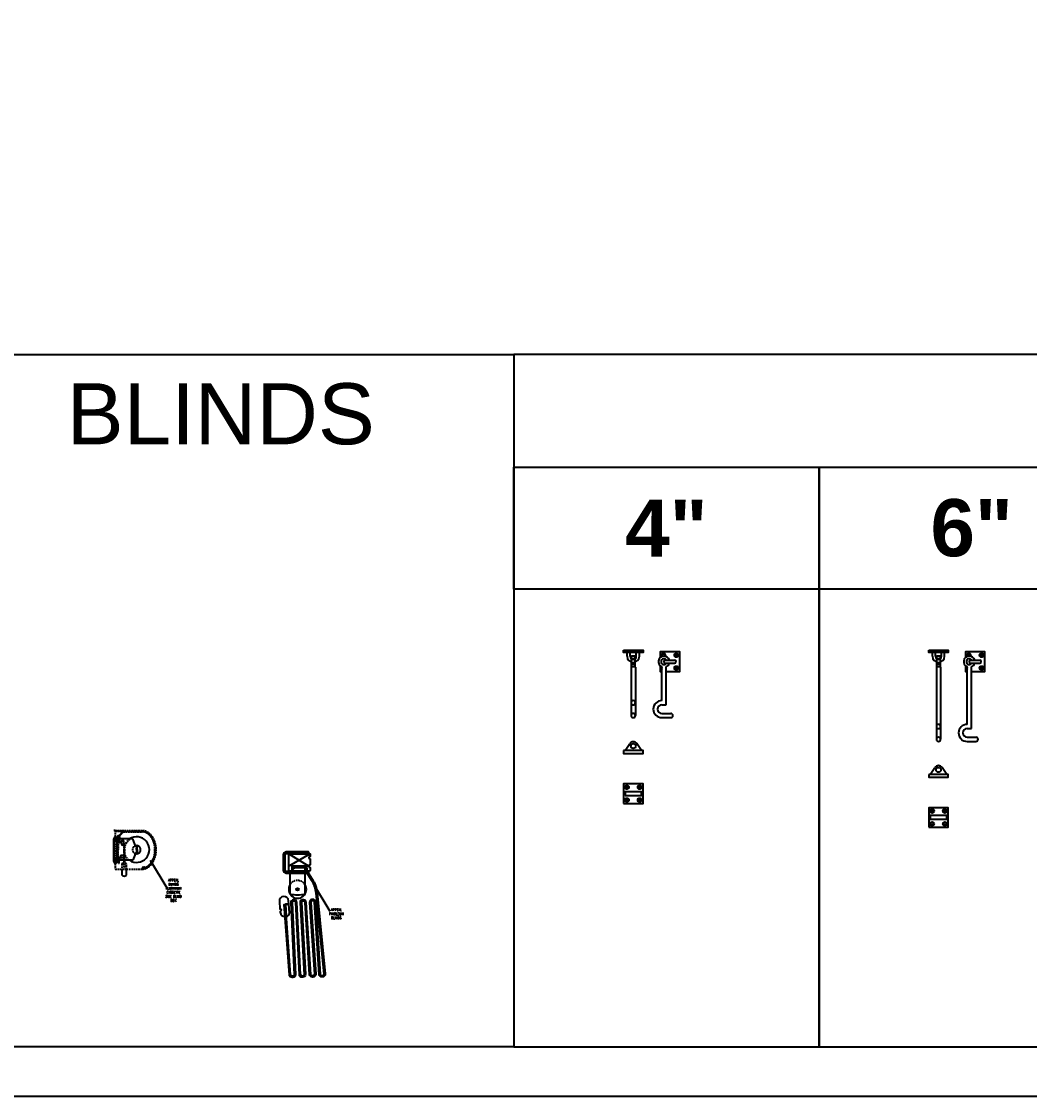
# Model space of a CAD drawing. Header units: millimetres. Extents: x 0 to 23312, y -3206 to 11448.
# Drawn here: x 7180 to 8831, y -3206 to -1445 of the extents above; entities that cross this region are included whole.
import ezdxf

# ---------------------------------------------------------------- set-up
doc = ezdxf.new("R2010")
doc.units = ezdxf.units.MM
doc.header["$LTSCALE"] = 10
doc.linetypes.add('HIDDEN', pattern=[0.375, 0.25, -0.125])
for name, color, linetype in [('10 - Frame Outline', 142, 'Continuous'), ('40 - Detail Outline', 142, 'Continuous'), ('41 - Detail', 7, 'Continuous'), ('44 - Detail Text', 7, 'Continuous'), ('50 - Glass', 254, 'Continuous')]:
    doc.layers.add(name, color=color, linetype=linetype)
doc.styles.add('1-1', font='romans.shx', dxfattribs={"width": 0.8, "height": 2})
doc.styles.add('1-2', font='romans.shx', dxfattribs={"width": 0.8, "height": 4})
doc.styles.add('1-50', font='romans.shx', dxfattribs={"width": 0.8, "height": 100})
doc.styles.add('CGBOLD', font='arialbd.ttf')
doc.dimstyles.new('1-1', dxfattribs={"dimtxt": 2, "dimasz": 2, "dimexe": 2, "dimexo": 2, "dimgap": 2, "dimtad": 1, "dimdec": 0, "dimzin": 0, "dimdsep": 46, "dimtxsty": '1-1', "dimblk": 'OBLIQUE', "dimcen": 2, "dimdle": 2, "dimclrd": 251, "dimclre": 251, "dimclrt": 251, "dimadec": 0, "dimazin": 0, "dimtfac": 1, "dimtdec": 0, "dimtix": 1, "dimtmove": 1, "dimatfit": 3, "dimfxl": 1, "dimtolj": 1, "dimtzin": 0, "dimlwd": 25, "dimarcsym": 0})

# ---------------------------------------------------------------- blocks, each defined once
blk = doc.blocks.new('_Oblique')
at = {"color": 0, "linetype": 'ByBlock', "lineweight": -2}
blk.add_line((-0.5, -0.5), (0.5, 0.5), dxfattribs=at)

msp = doc.modelspace()

# ---------------------------------------------------------------- hatches: boundary and pattern name
at = {"layer": '10 - Frame Outline'}
h = msp.add_hatch(dxfattribs=at)
h.set_pattern_fill('LINE', color=251, scale=0.25, angle=135, style=0)
h.set_pattern_definition([(135, (-74824.8362, -6137.1219), (-0.5612660076, -0.5612660076), [])])
h.paths.add_polyline_path([(7331.394, -2819.919, 0.09033376), (7331.426, -2820.095), (7333.305, -2825.082, 0.56151747), (7334.144, -2825.24), (7336.029, -2823.154), (7335.658, -2822.819), (7334.323, -2824.297, -0.56151747), (7333.484, -2824.138), (7331.894, -2819.919), (7331.894, -2784.848), (7333.462, -2781.796, -0.50635786), (7334.258, -2781.668), (7335.345, -2782.74, 0.45474637), (7336.096, -2782.684), (7339.138, -2778.618), (7338.737, -2778.319), (7336.039, -2781.925, -0.45474637), (7335.288, -2781.982), (7334.124, -2780.834, 0.50635786), (7333.328, -2780.962), (7331.449, -2784.619, 0.11920289), (7331.394, -2784.848)])
h = msp.add_hatch(dxfattribs=at)
h.set_pattern_fill('LINE', color=251, scale=0.25, angle=45, style=0)
h.set_pattern_definition([(45, (-74796.7367, -6131.8871), (-0.5612660076, 0.5612660076), [])])
h.paths.add_polyline_path([(7338.941, -2784.401), (7338.941, -2787.901), (7339.941, -2787.901), (7339.941, -2781.901), (7338.941, -2781.901), (7338.941, -2783.401), (7336.691, -2783.401), (7334.441, -2783.401), (7334.441, -2781.901), (7333.441, -2781.901), (7333.441, -2787.901), (7334.441, -2787.901), (7334.441, -2784.401), (7336.191, -2784.401), (7336.191, -2819.584), (7334.441, -2819.584), (7334.441, -2817.901), (7333.441, -2817.901), (7333.441, -2823.901), (7334.441, -2823.901), (7334.441, -2822.401), (7336.691, -2822.401), (7338.941, -2822.401), (7338.941, -2823.901), (7339.941, -2823.901), (7339.941, -2817.901), (7338.941, -2817.901), (7338.941, -2819.584), (7337.191, -2819.584), (7337.191, -2784.401)])
at = {"layer": '10 - Frame Outline', "linetype": 'HIDDEN'}
h = msp.add_hatch(dxfattribs=at)
h.set_pattern_fill('LINE', color=251, scale=0.5, angle=45, style=0)
h.set_pattern_definition([(45, (-74824.8362, -6137.1219), (-1.122532015, 1.122532015), [])])
edge = h.paths.add_edge_path()
edge.add_arc((7379.773, -2832.698), 2, 97.243383, 179.999995, ccw=False)
edge.add_spline(control_points=[(7379.521, -2830.714), (7380.305, -2830.615), (7381.088, -2830.448), (7381.865, -2830.212)], knot_values=[0.09257843, 0.09257843, 0.09257843, 0.09257843, 0.21738272, 0.21738272, 0.21738272, 0.21738272], degree=3, periodic=0)
edge.add_line((7381.865, -2830.212), (7382.444, -2832.127))
edge.add_spline(control_points=[(7382.444, -2832.127), (7384.232, -2831.586), (7385.977, -2830.732), (7389.447, -2828.316), (7391.149, -2826.688), (7394.173, -2822.831), (7395.494, -2820.602), (7397.64, -2815.715), (7398.465, -2813.057), (7399.548, -2807.527), (7399.806, -2804.654), (7399.733, -2798.921), (7399.402, -2796.063), (7398.179, -2790.589), (7397.287, -2787.974), (7395.019, -2783.197), (7393.644, -2781.034), (7390.527, -2777.329), (7388.787, -2775.786), (7385.087, -2773.429), (7383.129, -2772.614), (7380.022, -2771.945), (7378.897, -2771.825), (7377.773, -2771.825)], knot_values=[0.21736813, 0.21736813, 0.21736813, 0.21736813, 0.47036907, 0.47036907, 0.74984469, 0.74984469, 1.02932031, 1.02932031, 1.30879593, 1.30879593, 1.58827156, 1.58827156, 1.86774718, 1.86774718, 2.1472228, 2.1472228, 2.42669842, 2.42669842, 2.70617404, 2.70617404, 2.98564967, 2.98564967, 3.14159265, 3.14159265, 3.14159265, 3.14159265], degree=3, periodic=0)
edge.add_line((7377.773, -2771.825), (7333.773, -2771.825))
edge.add_line((7333.773, -2771.825), (7333.773, -2770.825))
edge.add_line((7333.773, -2770.825), (7377.773, -2770.825))
edge.add_ellipse((7377.773, -2802.325), major_axis=(0, -31.5), ratio=0.73015873, start_angle=0, end_angle=180, ccw=False)
edge.add_line((7377.773, -2833.825), (7377.773, -2832.698))
h = msp.add_hatch(dxfattribs=at)
h.set_pattern_fill('LINE', color=251, scale=0.25, angle=45, style=0)
h.set_pattern_definition([(45, (-74824.8362, -6137.1219), (-0.5612660076, 0.5612660076), [])])
edge = h.paths.add_edge_path()
edge.add_line((7340.273, -2781.239), (7340.273, -2790.239))
edge.add_line((7340.273, -2790.239), (7341.273, -2790.239))
edge.add_line((7341.273, -2790.239), (7341.273, -2779.724))
edge.add_line((7341.273, -2779.724), (7340.781, -2779.232))
edge.add_line((7340.781, -2779.232), (7347.187, -2772.825))
edge.add_line((7347.187, -2772.825), (7377.773, -2772.825))
edge.add_spline(control_points=[(7377.773, -2772.825), (7377.773, -2772.825), (7378.209, -2772.83), (7380.252, -2772.92), (7382.073, -2773.34), (7385.608, -2774.851), (7387.321, -2775.945), (7390.511, -2778.762), (7391.984, -2780.485), (7394.56, -2784.446), (7395.661, -2786.682), (7397.393, -2791.503), (7398.024, -2794.085), (7398.757, -2799.398), (7398.861, -2802.127), (7398.532, -2807.52), (7398.101, -2810.183), (7396.737, -2815.239), (7395.808, -2817.631), (7393.532, -2821.961), (7392.187, -2823.899), (7389.203, -2827.18), (7387.565, -2828.526), (7384.686, -2830.222), (7383.487, -2830.755), (7382.272, -2831.134)], knot_values=[0.22326798, 0.22326798, 0.22326798, 0.22326798, 0.25553911, 0.25553911, 0.52583879, 0.52583879, 0.79613847, 0.79613847, 1.06643815, 1.06643815, 1.33673783, 1.33673783, 1.60703752, 1.60703752, 1.8773372, 1.8773372, 2.14763688, 2.14763688, 2.41793656, 2.41793656, 2.68823624, 2.68823624, 2.95853592, 2.95853592, 3.14159265, 3.14159265, 3.14159265, 3.14159265], degree=3, periodic=0)
edge.add_line((7382.272, -2831.134), (7382.561, -2832.091))
edge.add_spline(control_points=[(7382.561, -2832.091), (7384.308, -2831.548), (7386.013, -2830.707), (7389.447, -2828.316), (7391.149, -2826.688), (7394.173, -2822.831), (7395.494, -2820.602), (7397.64, -2815.715), (7398.465, -2813.057), (7399.548, -2807.527), (7399.806, -2804.654), (7399.733, -2798.921), (7399.402, -2796.063), (7398.179, -2790.589), (7397.287, -2787.974), (7395.019, -2783.197), (7393.644, -2781.034), (7390.527, -2777.329), (7388.787, -2775.786), (7385.087, -2773.429), (7383.129, -2772.614), (7380.022, -2771.945), (7378.897, -2771.825), (7377.773, -2771.825)], knot_values=[0.22291783, 0.22291783, 0.22291783, 0.22291783, 0.47036907, 0.47036907, 0.74984469, 0.74984469, 1.02932031, 1.02932031, 1.30879593, 1.30879593, 1.58827156, 1.58827156, 1.86774718, 1.86774718, 2.1472228, 2.1472228, 2.42669842, 2.42669842, 2.70617404, 2.70617404, 2.98564967, 2.98564967, 3.14159265, 3.14159265, 3.14159265, 3.14159265], degree=3, periodic=0)
edge.add_line((7377.773, -2771.825), (7346.773, -2771.825))
edge.add_line((7346.773, -2771.825), (7337.773, -2780.825))
edge.add_line((7337.773, -2780.825), (7337.773, -2783.108))
edge.add_line((7337.773, -2783.108), (7338.773, -2783.108))
edge.add_line((7338.773, -2783.108), (7338.773, -2781.239))
edge.add_line((7338.773, -2781.239), (7340.273, -2781.239))
at = {"layer": '40 - Detail Outline', "ltscale": 2}
h = msp.add_hatch(dxfattribs=at)
h.set_pattern_fill('STEEL', color=251, style=0)
h.set_pattern_definition([(45, (-41977.0762, -33703.4034), (-2.24506403, 2.24506403), []), (45, (-41977.0762, -33701.816), (-2.24506403, 2.24506403), [])])
edge = h.paths.add_edge_path()
edge.add_line((7650.743, -2840.492), (7650.743, -2838.492))
edge.add_arc((7649.743, -2838.492), 1, 0, 90)
edge.add_line((7649.743, -2837.492), (7613.743, -2837.492))
edge.add_arc((7613.743, -2835.492), 2, 180, 270, ccw=False)
edge.add_line((7611.743, -2835.492), (7611.743, -2810.492))
edge.add_arc((7613.743, -2810.492), 2, 90, 180, ccw=False)
edge.add_line((7613.743, -2808.492), (7649.743, -2808.492))
edge.add_arc((7649.743, -2807.492), 1, 270, 360)
edge.add_line((7650.743, -2807.492), (7650.743, -2806.492))
edge.add_arc((7649.743, -2806.492), 1, 0, 90)
edge.add_line((7649.743, -2805.492), (7613.743, -2805.492))
edge.add_arc((7613.743, -2810.492), 5, 90, 180)
edge.add_line((7608.743, -2810.492), (7608.743, -2835.492))
edge.add_arc((7613.743, -2835.492), 5, 180, 270)
edge.add_line((7613.743, -2840.492), (7650.743, -2840.492))

# ---------------------------------------------------------------- linework, layer by layer
at = {"layer": '10 - Frame Outline', "color": 7}
for p, q in [((7334.441, -2781.901), (7333.441, -2781.901)), ((7333.441, -2781.901), (7333.441, -2787.901)), ((7334.441, -2781.901), (7334.441, -2783.401)), ((7339.138, -2778.618), (7338.737, -2778.319)), ((7338.941, -2781.901), (7339.941, -2781.901)), ((7338.941, -2781.901), (7338.941, -2783.401)), ((7339.941, -2781.901), (7339.941, -2787.901)), ((7341.273, -2779.724), (7340.781, -2779.232)), ((7333.441, -2787.901), (7334.441, -2787.901)), ((7334.441, -2783.401), (7336.691, -2783.401)), ((7334.441, -2787.901), (7334.441, -2784.401)), ((7334.441, -2784.401), (7336.191, -2784.401)), ((7336.191, -2784.401), (7336.191, -2819.584)), ((7338.941, -2783.401), (7336.691, -2783.401)), ((7338.941, -2784.401), (7337.191, -2784.401)), ((7337.191, -2784.401), (7337.191, -2819.584)), ((7337.595, -2801.917), (7337.595, -2784.417)), ((7337.595, -2784.417), (7338.595, -2784.417)), ((7338.595, -2784.417), (7338.595, -2789.085)), ((7338.941, -2787.901), (7338.941, -2784.401)), ((7339.941, -2787.901), (7338.941, -2787.901)), ((7357.017, -2784.417), (7341.595, -2784.417)), ((7343.892, -2792.566), (7343.892, -2788.566)), ((7347.892, -2792.566), (7347.892, -2788.566)), ((7362.595, -2784.417), (7357.017, -2784.417)), ((7367.595, -2797.417), (7362.595, -2784.417)), ((7369.595, -2797.417), (7367.595, -2797.417)), ((7369.595, -2801.917), (7369.595, -2797.417)), ((7337.595, -2801.917), (7337.595, -2819.417)), ((7338.595, -2819.417), (7338.595, -2814.75)), ((7347.892, -2811.613), (7343.892, -2811.613)), ((7347.892, -2815.613), (7343.892, -2815.613)), ((7366.84, -2808.381), (7362.595, -2819.417)), ((7367.595, -2806.417), (7366.84, -2808.381)), ((7369.595, -2806.417), (7367.595, -2806.417)), ((7369.595, -2801.917), (7369.595, -2806.417)), ((7333.441, -2823.901), (7333.441, -2817.901)), ((7333.441, -2817.901), (7334.441, -2817.901)), ((7334.441, -2823.901), (7333.441, -2823.901)), ((7334.441, -2817.901), (7334.441, -2819.584)), ((7334.441, -2819.584), (7336.191, -2819.584)), ((7334.441, -2823.901), (7334.441, -2822.401)), ((7334.441, -2822.401), (7336.691, -2822.401)), ((7336.029, -2823.154), (7335.658, -2822.819)), ((7338.941, -2822.401), (7336.691, -2822.401)), ((7338.941, -2819.584), (7337.191, -2819.584)), ((7337.595, -2819.417), (7338.595, -2819.417)), ((7339.941, -2817.901), (7338.941, -2817.901)), ((7338.941, -2817.901), (7338.941, -2819.584)), ((7338.941, -2823.901), (7338.941, -2822.401)), ((7338.941, -2823.901), (7339.941, -2823.901)), ((7339.941, -2823.901), (7339.941, -2817.901)), ((7357.017, -2819.417), (7341.595, -2819.417)), ((7362.595, -2819.417), (7357.017, -2819.417))]:
    msp.add_line(p, q, dxfattribs=at)
at = {"layer": '10 - Frame Outline', "color": 251, "linetype": 'HIDDEN'}
for p, q in [((7333.773, -2770.825), (7333.773, -2780.69)), ((7333.773, -2770.825), (7377.773, -2770.825)), ((7333.773, -2771.825), (7377.773, -2771.825)), ((7346.773, -2771.825), (7337.773, -2780.825)), ((7337.773, -2780.825), (7337.773, -2783.108)), ((7338.773, -2781.239), (7338.773, -2783.108)), ((7338.773, -2781.239), (7340.273, -2781.239)), ((7340.273, -2781.239), (7340.273, -2790.239)), ((7347.187, -2772.825), (7340.781, -2779.232)), ((7341.273, -2790.239), (7341.273, -2779.724)), ((7347.187, -2772.825), (7377.773, -2772.825)), ((7333.773, -2787.901), (7333.773, -2817.901)), ((7338.773, -2783.108), (7337.773, -2783.108)), ((7338.595, -2789.085), (7338.595, -2801.917)), ((7340.273, -2790.239), (7341.273, -2790.239)), ((7368.595, -2801.917), (7368.595, -2797.417)), ((7338.595, -2814.75), (7338.595, -2801.917)), ((7347.612, -2801.917), (7347.612, -2831.148)), ((7348.612, -2801.917), (7348.612, -2831.148)), ((7368.595, -2801.917), (7368.595, -2806.417)), ((7333.773, -2823.901), (7333.773, -2824.429)), ((7333.773, -2825.405), (7333.773, -2833.825)), ((7333.773, -2833.825), (7377.773, -2833.825)), ((7348.612, -2831.148), (7347.612, -2831.148)), ((7377.773, -2832.698), (7377.773, -2833.825)), ((7381.865, -2830.212), (7382.444, -2832.127)), ((7382.272, -2831.134), (7382.561, -2832.091))]:
    msp.add_line(p, q, dxfattribs=at)
at = {"layer": '10 - Frame Outline', "color": 142}
msp.add_line((7333.773, -2781.542), (7333.773, -2781.901), dxfattribs=at)
at = {"layer": '10 - Frame Outline', "color": 7}
for points in [[(7336.029, -2823.154), (7334.144, -2825.24, -0.56151747), (7333.305, -2825.082), (7331.426, -2820.095, -0.09033376), (7331.394, -2819.919), (7331.394, -2784.848, -0.11920289), (7331.449, -2784.619), (7333.328, -2780.962, -0.50635786), (7334.124, -2780.834), (7335.288, -2781.982, 0.45474637), (7336.039, -2781.925), (7338.737, -2778.319)], [(7335.658, -2822.819), (7334.323, -2824.297, -0.56151747), (7333.484, -2824.138), (7331.926, -2820.004, -0.09033376), (7331.894, -2819.828), (7331.894, -2784.968, -0.11920289), (7331.949, -2784.74), (7333.462, -2781.796, -0.50635786), (7334.258, -2781.668), (7335.345, -2782.74, 0.45474637), (7336.096, -2782.684), (7339.138, -2778.618)]]:
    msp.add_lwpolyline(points, format="xyb", dxfattribs=at)
at = {"layer": '10 - Frame Outline', "color": 251, "linetype": 'HIDDEN'}
for points in [[(7347.612, -2824.654), (7345.311, -2824.654, 0.41421356), (7344.311, -2825.654), (7344.311, -2833.825)], [(7351.991, -2833.825), (7351.991, -2825.654, 0.41421356), (7350.991, -2824.654), (7348.612, -2824.654)]]:
    msp.add_lwpolyline(points, format="xyb", dxfattribs=at)
at = {"layer": '10 - Frame Outline', "color": 7}
for points in [[(7344.311, -2833.825), (7344.311, -2844.022)], [(7351.991, -2844.022), (7351.991, -2833.825)]]:
    msp.add_lwpolyline(points, dxfattribs=at)
for centre, radius, start, end in [((7368.595, -2801.917), 20.984, 236.510271, 123.489729), ((7336.744, -2784.597), 4.855, 280.103642, 2.119202), ((7345.892, -2788.566), 2, 0, 180), ((7345.892, -2792.566), 2, 180, 0), ((7368.595, -2801.917), 6.697, 254.807574, 105.192426), ((7336.744, -2819.238), 4.855, 357.880798, 79.896358), ((7343.892, -2813.613), 2, 90, 270), ((7347.892, -2813.613), 2, 270, 90), ((7348.151, -2838.574), 6.665, 234.822504, 305.177496)]:
    msp.add_arc(centre, radius, start, end, dxfattribs=at)
at = {"layer": '10 - Frame Outline', "color": 251, "linetype": 'HIDDEN'}
for centre, radius, start, end in [((7368.595, -2801.917), 20.984, 123.489729, 236.510271), ((7368.595, -2801.917), 19.984, 123.489729, 180), ((7368.595, -2801.917), 6.697, 105.192426, 254.807574), ((7379.773, -2832.698), 2, 97.243383, 180)]:
    msp.add_arc(centre, radius, start, end, dxfattribs=at)
msp.add_ellipse((7377.773, -2802.325), major_axis=(0, 31.5), ratio=0.73015873, start_param=3.14159265, end_param=6.28318531, dxfattribs=at)
for points, knots in [([(7382.444, -2832.127), (7384.232, -2831.586), (7385.977, -2830.732), (7389.447, -2828.316), (7391.149, -2826.688), (7394.173, -2822.831), (7395.494, -2820.602), (7397.64, -2815.715), (7398.465, -2813.057), (7399.548, -2807.527), (7399.806, -2804.654), (7399.733, -2798.921), (7399.402, -2796.063), (7398.179, -2790.589), (7397.287, -2787.974), (7395.019, -2783.197), (7393.644, -2781.034), (7390.527, -2777.329), (7388.787, -2775.786), (7385.087, -2773.429), (7383.129, -2772.614), (7380.022, -2771.945), (7378.897, -2771.825), (7377.773, -2771.825)], [0.21736813, 0.21736813, 0.21736813, 0.21736813, 0.47036907, 0.47036907, 0.74984469, 0.74984469, 1.02932031, 1.02932031, 1.30879593, 1.30879593, 1.58827156, 1.58827156, 1.86774718, 1.86774718, 2.1472228, 2.1472228, 2.42669842, 2.42669842, 2.70617404, 2.70617404, 2.98564967, 2.98564967, 3.14159265, 3.14159265, 3.14159265, 3.14159265]), ([(7382.272, -2831.134), (7383.487, -2830.755), (7384.686, -2830.222), (7387.565, -2828.526), (7389.203, -2827.18), (7392.187, -2823.899), (7393.532, -2821.961), (7395.808, -2817.631), (7396.737, -2815.239), (7398.101, -2810.183), (7398.532, -2807.52), (7398.861, -2802.127), (7398.757, -2799.398), (7398.024, -2794.085), (7397.393, -2791.503), (7395.661, -2786.682), (7394.56, -2784.446), (7391.984, -2780.485), (7390.511, -2778.762), (7387.321, -2775.945), (7385.608, -2774.851), (7382.073, -2773.34), (7380.252, -2772.92), (7378.209, -2772.83), (7377.773, -2772.825), (7377.773, -2772.825)], [0.22326798, 0.22326798, 0.22326798, 0.22326798, 0.40632471, 0.40632471, 0.67662439, 0.67662439, 0.94692407, 0.94692407, 1.21722376, 1.21722376, 1.48752344, 1.48752344, 1.75782312, 1.75782312, 2.0281228, 2.0281228, 2.29842248, 2.29842248, 2.56872216, 2.56872216, 2.83902185, 2.83902185, 3.10932153, 3.10932153, 3.14159265, 3.14159265, 3.14159265, 3.14159265])]:
    msp.add_open_spline(points, degree=3, knots=knots, dxfattribs=at)
msp.add_open_spline([(7379.521, -2830.714), (7380.305, -2830.615), (7381.088, -2830.448), (7381.865, -2830.212)], degree=3, dxfattribs=at)
at = {"layer": '40 - Detail Outline', "color": 251, "linetype": 'HIDDEN', "ltscale": 2}
msp.add_line((7333.773, -2770.825), (7331.449, -2770.825), dxfattribs=at)
at = {"layer": '40 - Detail Outline'}
msp.add_line((7331.449, -2820.825), (7331.449, -2792.825), dxfattribs=at)
at = {"layer": '40 - Detail Outline', "color": 251, "ltscale": 2}
for p, q in [((7617.743, -2808.992), (7650.743, -2828.992)), ((7652.743, -2808.992), (7617.743, -2828.992))]:
    msp.add_line(p, q, dxfattribs=at)
at = {"layer": '40 - Detail Outline', "color": 251, "linetype": 'HIDDEN'}
msp.add_line((7619.743, -2838.492), (7644.743, -2838.492), dxfattribs=at)
at = {"layer": '40 - Detail Outline', "color": 3, "ltscale": 10}
msp.add_lwpolyline([(0, 11147.776), (13142.58, 11147.776), (13142.58, -3206.341), (0, -3206.341)], close=True, dxfattribs=at)
at = {"layer": '40 - Detail Outline', "color": 3, "ltscale": 2}
msp.add_lwpolyline([(7032.382, -1990.844), (7986.533, -1990.844), (7986.533, -3124.926), (7032.382, -3124.926)], close=True, dxfattribs=at)
at = {"layer": '40 - Detail Outline', "color": 252, "ltscale": 2}
for points in [[(7650.743, -2840.492), (7650.743, -2838.492, 0.41421356), (7649.743, -2837.492), (7613.743, -2837.492, -0.41421356), (7611.743, -2835.492), (7611.743, -2810.492, -0.41421356), (7613.743, -2808.492), (7649.743, -2808.492, 0.41421356), (7650.743, -2807.492), (7650.743, -2806.492, 0.41421356), (7649.743, -2805.492), (7613.743, -2805.492, 0.41421356), (7608.743, -2810.492), (7608.743, -2835.492, 0.41421356), (7613.743, -2840.492), (7650.743, -2840.492)], [(7625.018, -2828.992), (7642.243, -2828.992, -0.41421356), (7647.743, -2834.492), (7647.743, -2836.695, 0.14540316), (7647.905, -2837.241), (7656.372, -2850.233, -0.1200507), (7664.234, -2872.558), (7677.53, -3005.547, -0.42801122), (7673.29, -3010.489), (7672.459, -3010.533, -0.411051), (7667.731, -3006.325), (7660.187, -2887.849, 0.4374556), (7657.338, -2885.533), (7656.159, -2885.702, 0.3925246), (7654.019, -2888.346), (7661.978, -3005.79, -0.43417361), (7657.488, -3010.594), (7656.526, -3010.594, -0.39571563), (7652.036, -3006.38), (7644.53, -2888.464, 0.3950048), (7642.041, -2886.123), (7641.006, -2886.12, 0.43183883), (7638.503, -2888.764), (7645.245, -3006.201, -0.42603805), (7640.829, -3010.958), (7639.864, -3010.974, -0.40433926), (7635.293, -3006.704), (7629.267, -2888.572, 0.40825623), (7626.694, -2886.2), (7625.682, -2886.231, 0.41910907), (7623.261, -2888.848), (7628.832, -3006.608, -0.42206131), (7624.43, -3011.32), (7623.483, -3011.34, -0.40973634), (7618.894, -3007.002), (7610.433, -2891.616)], [(7625.018, -2830.992), (7642.243, -2830.992, -0.41421356), (7645.743, -2834.492), (7645.743, -2836.695, 0.14540316), (7646.23, -2838.333), (7654.696, -2851.325, -0.1200507), (7662.244, -2872.757), (7675.54, -3005.746, -0.42801122), (7673.184, -3008.491), (7672.353, -3008.535, -0.411051), (7669.726, -3006.198), (7662.183, -2887.722, 0.4374556), (7657.054, -2883.554), (7655.876, -2883.722, 0.3925246), (7652.024, -2888.481), (7659.983, -3005.925, -0.43417361), (7657.488, -3008.594), (7656.526, -3008.594, -0.39571563), (7654.031, -3006.253), (7646.526, -2888.337, 0.3950048), (7642.046, -2884.123), (7641.01, -2884.12, 0.43183883), (7636.507, -2888.878), (7643.248, -3006.315, -0.42603805), (7640.795, -3008.958), (7639.83, -3008.975, -0.40433926), (7637.29, -3006.602), (7631.264, -2888.47, 0.40825623), (7626.632, -2884.201), (7625.621, -2884.232, 0.41910907), (7621.264, -2888.943), (7626.834, -3006.703, -0.42206131), (7624.389, -3009.321), (7623.442, -3009.34, -0.40973634), (7620.892, -3006.93), (7612.432, -2891.544)]]:
    msp.add_lwpolyline(points, format="xyb", dxfattribs=at)
at = {"layer": '40 - Detail Outline', "color": 7, "ltscale": 2}
for points in [[(7652.743, -2816.992), (7652.743, -2826.992, 1), (7652.743, -2830.992), (7652.743, -2834.992, -0.41421356), (7650.743, -2836.992), (7647.743, -2836.992), (7647.743, -2828.992), (7622.743, -2828.992), (7622.743, -2836.992), (7619.743, -2836.992, -0.41421356), (7617.743, -2834.992), (7617.743, -2808.992), (7652.743, -2808.992), (7652.743, -2812.992, 1)], [(7623.616, -2836.992), (7644.616, -2836.992), (7644.616, -2831.992), (7628.616, -2831.992, 0.41421356), (7623.616, -2836.992)], [(7611.896, -2911.562), (7610.433, -2891.616), (7617.913, -2891.067), (7617.511, -2885.582, 0.41421356), (7609.482, -2878.651), (7609.482, -2878.651, 0.41421356), (7602.551, -2886.679), (7603.465, -2899.145, -1), (7603.758, -2903.135), (7603.867, -2904.631, 0.41421356)], [(7613.89, -2911.416), (7613.89, -2911.416, 0.41421356), (7618.973, -2905.528), (7617.913, -2891.067), (7612.428, -2891.47)]]:
    msp.add_lwpolyline(points, format="xyb", close=True, dxfattribs=at)
at = {"layer": '40 - Detail Outline', "color": 252, "ltscale": 10}
msp.add_lwpolyline([(7619.743, -2874.526, 0.12), (7644.743, -2874.526), (7644.743, -2836.992), (7619.743, -2836.992)], format="xyb", close=True, dxfattribs=at)
msp.add_circle((7632.243, -2866.992), 2, dxfattribs=at)
at = {"layer": '40 - Detail Outline', "color": 251, "linetype": 'HIDDEN'}
msp.add_arc((7632.243, -2866.992), 14.5, 30.450314, 149.549686, dxfattribs=at)
at = {"layer": '40 - Detail Outline', "color": 251, "ltscale": 10}
msp.add_arc((7632.243, -2866.992), 14.5, 149.549686, 30.450314, dxfattribs=at)
at = {"layer": '41 - Detail', "color": 251}
for p, q in [((8172.226, -2485.219), (8172.226, -2479.219)), ((8177.226, -2485.219), (8177.226, -2479.219)), ((8187.226, -2485.219), (8187.226, -2479.219)), ((8192.226, -2485.219), (8192.226, -2479.219)), ((8672.226, -2485.219), (8672.226, -2479.219)), ((8677.226, -2485.219), (8677.226, -2479.219)), ((8687.226, -2485.219), (8687.226, -2479.219)), ((8692.226, -2485.219), (8692.226, -2479.219)), ((8179.226, -2502.531), (8179.226, -2485.719)), ((8184.226, -2484.719), (8180.226, -2484.719)), ((8184.226, -2489.219), (8180.226, -2489.219)), ((8184.226, -2498.719), (8180.226, -2498.719)), ((8185.226, -2502.531), (8185.226, -2485.719)), ((8234.813, -2491.469), (8249.813, -2491.469)), ((8234.813, -2496.469), (8249.813, -2496.469)), ((8679.226, -2502.531), (8679.226, -2485.719)), ((8684.226, -2484.719), (8680.226, -2484.719)), ((8684.226, -2489.219), (8680.226, -2489.219)), ((8684.226, -2498.719), (8680.226, -2498.719)), ((8685.226, -2502.531), (8685.226, -2485.719)), ((8734.813, -2491.469), (8749.813, -2491.469)), ((8734.813, -2496.469), (8749.813, -2496.469)), ((8178.726, -2503.031), (8178.726, -2582.219)), ((8185.226, -2502.531), (8179.226, -2502.531)), ((8185.726, -2503.031), (8185.726, -2582.219)), ((8229.063, -2557.719), (8229.063, -2502.531)), ((8236.063, -2564.719), (8236.063, -2502.531)), ((8678.726, -2503.031), (8678.726, -2621.219)), ((8685.226, -2502.531), (8679.226, -2502.531)), ((8685.726, -2503.031), (8685.726, -2621.219)), ((8729.063, -2596.719), (8729.063, -2502.531)), ((8736.063, -2603.719), (8736.063, -2502.531)), ((8229.063, -2564.719), (8236.063, -2564.719)), ((8229.063, -2578.719), (8243.563, -2578.719)), ((8229.063, -2585.719), (8243.563, -2585.719)), ((8729.063, -2603.719), (8736.063, -2603.719)), ((8729.063, -2617.719), (8743.563, -2617.719)), ((8168.726, -2639.719), (8176.422, -2628.306)), ((8195.726, -2639.719), (8188.029, -2628.306)), ((8729.063, -2624.719), (8743.563, -2624.719)), ((8668.726, -2678.719), (8676.422, -2667.306)), ((8695.726, -2678.719), (8688.029, -2667.306))]:
    msp.add_line(p, q, dxfattribs=at)
at = {"layer": '41 - Detail', "color": 3}
for points in [[(7986.533, -2175.219), (13061.165, -2175.219), (13061.165, -1990.844), (7986.533, -1990.844)], [(7986.533, -2175.219), (8486.533, -2175.219), (8486.533, -2375.219), (7986.533, -2375.219)], [(8486.533, -2175.219), (8986.533, -2175.219), (8986.533, -2375.219), (8486.533, -2375.219)], [(7986.533, -3124.926), (8486.533, -3124.926), (8486.533, -2375.219), (7986.533, -2375.219)], [(8486.533, -3124.926), (8986.533, -3124.926), (8986.533, -2375.219), (8486.533, -2375.219)]]:
    msp.add_lwpolyline(points, close=True, dxfattribs=at)
at = {"layer": '41 - Detail', "color": 251}
for points in [[(8166.226, -2475.219), (8198.226, -2475.219), (8198.226, -2479.219), (8166.226, -2479.219)], [(8666.226, -2475.219), (8698.226, -2475.219), (8698.226, -2479.219), (8666.226, -2479.219)], [(8166.226, -2639.719), (8166.226, -2644.219), (8198.226, -2644.219), (8198.226, -2639.719)], [(8166.226, -2726.219), (8198.226, -2726.219), (8198.226, -2694.219), (8166.226, -2694.219)], [(8666.226, -2678.719), (8666.226, -2683.219), (8698.226, -2683.219), (8698.226, -2678.719)], [(8168.726, -2713.219), (8195.726, -2713.219), (8195.726, -2707.219), (8168.726, -2707.219)], [(8666.226, -2765.219), (8698.226, -2765.219), (8698.226, -2733.219), (8666.226, -2733.219)], [(8668.726, -2752.219), (8695.726, -2752.219), (8695.726, -2746.219), (8668.726, -2746.219)]]:
    msp.add_lwpolyline(points, close=True, dxfattribs=at)
for points in [[(8236.063, -2509.969), (8258.313, -2509.969), (8258.313, -2477.969), (8226.313, -2477.969), (8226.313, -2487.15)], [(8736.063, -2509.969), (8758.313, -2509.969), (8758.313, -2477.969), (8726.313, -2477.969), (8726.313, -2487.15)], [(8226.313, -2500.788), (8226.313, -2509.969), (8229.063, -2509.969)], [(8726.313, -2500.788), (8726.313, -2509.969), (8729.063, -2509.969)]]:
    msp.add_lwpolyline(points, dxfattribs=at)
for centre, radius in [((8252.813, -2483.469), 3.25), ((8252.813, -2483.469), 2), ((8752.813, -2483.469), 3.25), ((8752.813, -2483.469), 2), ((8252.813, -2504.469), 3.25), ((8252.813, -2504.469), 2), ((8752.813, -2504.469), 3.25), ((8752.813, -2504.469), 2), ((8182.226, -2632.219), 4), ((8682.226, -2671.219), 4), ((8171.726, -2699.719), 3.25), ((8171.726, -2699.719), 2), ((8192.726, -2699.719), 3.25), ((8192.726, -2699.719), 2), ((8171.726, -2720.719), 3.25), ((8171.726, -2720.719), 2), ((8192.726, -2720.719), 3.25), ((8192.726, -2720.719), 2), ((8671.726, -2738.719), 3.25), ((8671.726, -2738.719), 2), ((8692.726, -2738.719), 3.25), ((8692.726, -2738.719), 2), ((8671.726, -2759.719), 3.25), ((8671.726, -2759.719), 2), ((8692.726, -2759.719), 3.25), ((8692.726, -2759.719), 2)]:
    msp.add_circle(centre, radius, dxfattribs=at)
for centre, radius, start, end in [((8231.813, -2483.469), 3.25, 332.525574, 215.645659), ((8231.813, -2483.469), 2, 320.085588, 228.085646), ((8731.813, -2483.469), 3.25, 332.525574, 215.645659), ((8731.813, -2483.469), 2, 320.085588, 228.085646), ((8182.226, -2485.219), 10, 180, 0), ((8182.226, -2485.219), 5, 180, 0), ((8180.226, -2485.719), 1, 90, 180), ((8180.226, -2488.219), 1, 180, 270), ((8180.226, -2499.719), 1, 90, 180), ((8184.226, -2485.719), 1, 0, 90), ((8184.226, -2488.219), 1, 270, 0), ((8184.226, -2499.719), 1, 0, 90), ((8232.563, -2493.969), 9.25, 15.68035, 247.766728), ((8232.563, -2493.969), 4.75, 31.756864, 328.243136), ((8234.813, -2493.969), 2.5, 90, 270), ((8232.563, -2493.969), 9.25, 292.233272, 344.31965), ((8249.813, -2493.969), 2.5, 270, 90), ((8249.813, -2493.969), 2.5, 270, 90), ((8682.226, -2485.219), 10, 180, 0), ((8682.226, -2485.219), 5, 180, 0), ((8680.226, -2485.719), 1, 90, 180), ((8680.226, -2488.219), 1, 180, 270), ((8680.226, -2499.719), 1, 90, 180), ((8684.226, -2485.719), 1, 0, 90), ((8684.226, -2488.219), 1, 270, 0), ((8684.226, -2499.719), 1, 0, 90), ((8732.563, -2493.969), 9.25, 15.68035, 247.766728), ((8732.563, -2493.969), 4.75, 31.756864, 328.243136), ((8734.813, -2493.969), 2.5, 90, 270), ((8732.563, -2493.969), 9.25, 292.233272, 344.31965), ((8749.813, -2493.969), 2.5, 270, 90), ((8749.813, -2493.969), 2.5, 270, 90), ((8179.226, -2503.031), 0.5, 90, 180), ((8185.226, -2503.031), 0.5, 0, 90), ((8231.813, -2504.469), 3.25, 144.354341, 212.204228), ((8679.226, -2503.031), 0.5, 90, 180), ((8685.226, -2503.031), 0.5, 0, 90), ((8731.813, -2504.469), 3.25, 144.354341, 212.204228), ((8182.226, -2561.219), 3.5, 0, 180), ((8182.226, -2561.219), 3.5, 180, 0), ((8229.063, -2571.719), 14, 90, 270), ((8229.063, -2571.719), 7, 90, 270), ((8182.226, -2582.219), 3.5, 0, 180), ((8182.226, -2582.219), 3.5, 180, 0), ((8243.563, -2582.219), 3.5, 270, 90), ((8682.226, -2600.219), 3.5, 0, 180), ((8682.226, -2600.219), 3.5, 180, 0), ((8729.063, -2610.719), 14, 90, 270), ((8729.063, -2610.719), 7, 90, 270), ((8682.226, -2621.219), 3.5, 0, 180), ((8682.226, -2621.219), 3.5, 180, 0), ((8743.563, -2621.219), 3.5, 270, 90), ((8182.226, -2632.219), 7, 33.991928, 146.008072), ((8682.226, -2671.219), 7, 33.991928, 146.008072)]:
    msp.add_arc(centre, radius, start, end, dxfattribs=at)

# ---------------------------------------------------------------- texts
at = {"layer": '40 - Detail Outline', "color": 1, "insert": (7506.531, -2088.587), "char_height": 100, "width": 2531.66293, "attachment_point": 5, "style": '1-50'}
msp.add_mtext('{\\fArial|b0|i0|c0|p34;\\W1;\\C3;BLINDS}', dxfattribs=at)
at = {"layer": '44 - Detail Text', "insert": (7429.055, -2868.615), "char_height": 4, "width": 30.47423, "attachment_point": 5, "style": '1-2'}
msp.add_mtext('APPEAL BLINDS ALUMINIUM CASSETTE SIDE BLIND BOX', dxfattribs=at)
at = {"layer": '44 - Detail Text', "color": 251, "insert": (7695.864, -2907.03), "char_height": 4, "width": 30.47423, "attachment_point": 5, "style": '1-2'}
msp.add_mtext('APPEAL PINOLEUM BLINDS', dxfattribs=at)
at = {"layer": '50 - Glass', "color": 3, "char_height": 93.75, "width": 500, "attachment_point": 5, "style": 'CGBOLD'}
for s, insert in [('4"', (8236.533, -2275.219)), ('6"', (8736.533, -2275.219))]:
    msp.add_mtext(s, dxfattribs=dict(at, insert=insert))

# ---------------------------------------------------------------- leaders
at = {"layer": '10 - Frame Outline', "color": 7}
for points in [[(7391.129, -2819.086), (7418.371, -2864.288)], [(7657.938, -2857.501), (7685.18, -2902.703)]]:
    msp.add_leader(points, dimstyle='1-1', override={"dimtad": 0, "dimtxsty": '1-2', "dimfxl": 100}, dxfattribs=at)

doc.saveas('drawing.dxf')
